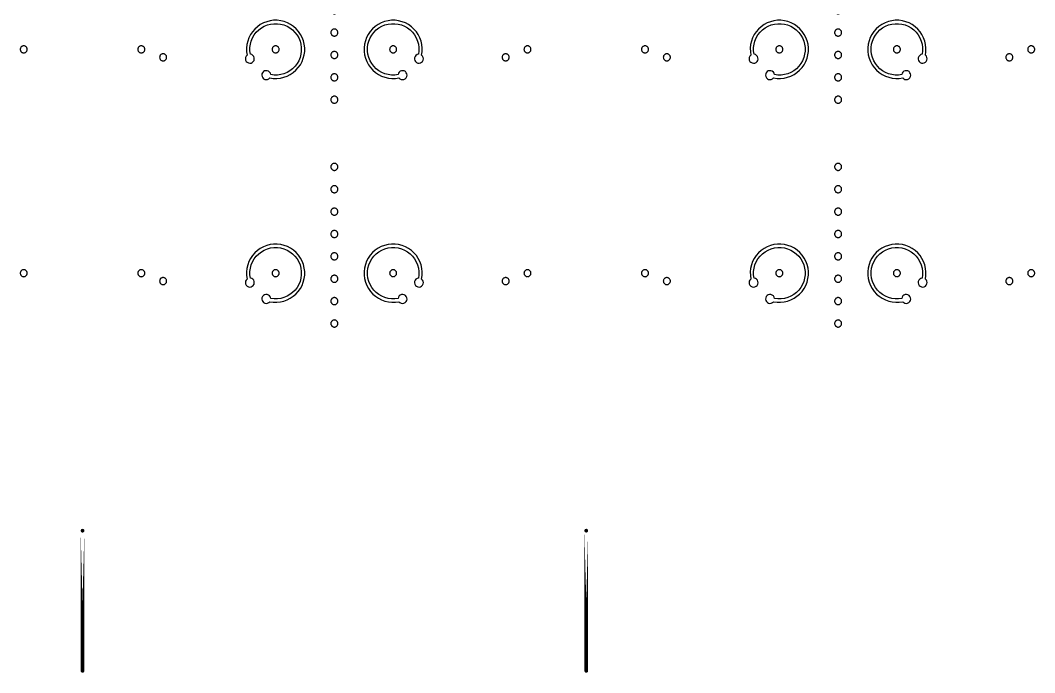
# Model space of a CAD drawing. Extents: x -100 to 100, y -100 to 100.
# Drawn here: x 9.45 to 31.15, y -64.24 to -50.28 of the extents above; entities that cross this region are included whole.
import ezdxf

# ---------------------------------------------------------------- set-up
doc = ezdxf.new("R2010")
doc.units = 0
doc.layers.get('0').update_dxf_attribs({"linetype": 'continuous'})
doc.layers.add('L9', color=7, linetype='continuous')

# ---------------------------------------------------------------- blocks, each defined once
blk = doc.blocks.new('LDI_XFL94-0512-011_L9_B1')
at = {"layer": 'L9'}
for points in [[(16.168, -53.338), (16.158, -53.339), (16.148, -53.341), (16.139, -53.344), (16.13, -53.348), (16.122, -53.354), (16.115, -53.36), (16.108, -53.368), (16.103, -53.376), (16.098, -53.384), (16.095, -53.394), (16.093, -53.403), (16.093, -53.413), (16.093, -53.423), (16.095, -53.433), (16.098, -53.442), (16.103, -53.451), (16.108, -53.459), (16.115, -53.466), (16.122, -53.473), (16.13, -53.478), (16.139, -53.482), (16.148, -53.486), (16.158, -53.488), (16.168, -53.488), (16.177, -53.488), (16.187, -53.486), (16.196, -53.482), (16.205, -53.478), (16.213, -53.473), (16.221, -53.466), (16.227, -53.459), (16.233, -53.451), (16.237, -53.442), (16.24, -53.433), (16.242, -53.423), (16.243, -53.413), (16.242, -53.403), (16.24, -53.394), (16.237, -53.384), (16.233, -53.376), (16.227, -53.368), (16.221, -53.36), (16.213, -53.354), (16.205, -53.348), (16.196, -53.344), (16.187, -53.341), (16.177, -53.339), (16.168, -53.338)], [(26.946, -53.338), (26.936, -53.339), (26.927, -53.341), (26.917, -53.344), (26.909, -53.348), (26.9, -53.354), (26.893, -53.36), (26.887, -53.368), (26.881, -53.376), (26.877, -53.384), (26.874, -53.394), (26.872, -53.403), (26.871, -53.413), (26.872, -53.423), (26.874, -53.433), (26.877, -53.442), (26.881, -53.451), (26.887, -53.459), (26.893, -53.466), (26.9, -53.473), (26.909, -53.478), (26.917, -53.482), (26.927, -53.486), (26.936, -53.488), (26.946, -53.488), (26.956, -53.488), (26.966, -53.486), (26.975, -53.482), (26.984, -53.478), (26.992, -53.473), (26.999, -53.466), (27.006, -53.459), (27.011, -53.451), (27.015, -53.442), (27.019, -53.433), (27.02, -53.423), (27.021, -53.413), (27.02, -53.403), (27.019, -53.394), (27.015, -53.384), (27.011, -53.376), (27.006, -53.368), (26.999, -53.36), (26.992, -53.354), (26.984, -53.348), (26.975, -53.344), (26.966, -53.341), (26.956, -53.339), (26.946, -53.338)], [(16.168, -53.817), (16.158, -53.818), (16.148, -53.82), (16.139, -53.823), (16.13, -53.827), (16.122, -53.833), (16.115, -53.839), (16.108, -53.847), (16.103, -53.855), (16.098, -53.864), (16.095, -53.873), (16.093, -53.882), (16.093, -53.892), (16.093, -53.902), (16.095, -53.912), (16.098, -53.921), (16.103, -53.93), (16.108, -53.938), (16.115, -53.945), (16.122, -53.952), (16.13, -53.957), (16.139, -53.962), (16.148, -53.965), (16.158, -53.967), (16.168, -53.967), (16.177, -53.967), (16.187, -53.965), (16.196, -53.962), (16.205, -53.957), (16.213, -53.952), (16.221, -53.945), (16.227, -53.938), (16.233, -53.93), (16.237, -53.921), (16.24, -53.912), (16.242, -53.902), (16.243, -53.892), (16.242, -53.882), (16.24, -53.873), (16.237, -53.864), (16.233, -53.855), (16.227, -53.847), (16.221, -53.839), (16.213, -53.833), (16.205, -53.827), (16.196, -53.823), (16.187, -53.82), (16.177, -53.818), (16.168, -53.817)], [(26.946, -53.817), (26.936, -53.818), (26.927, -53.82), (26.917, -53.823), (26.909, -53.827), (26.9, -53.833), (26.893, -53.839), (26.887, -53.847), (26.881, -53.855), (26.877, -53.864), (26.874, -53.873), (26.872, -53.882), (26.871, -53.892), (26.872, -53.902), (26.874, -53.912), (26.877, -53.921), (26.881, -53.93), (26.887, -53.938), (26.893, -53.945), (26.9, -53.952), (26.909, -53.957), (26.917, -53.962), (26.927, -53.965), (26.936, -53.967), (26.946, -53.967), (26.956, -53.967), (26.966, -53.965), (26.975, -53.962), (26.984, -53.957), (26.992, -53.952), (26.999, -53.945), (27.006, -53.938), (27.011, -53.93), (27.015, -53.921), (27.019, -53.912), (27.02, -53.902), (27.021, -53.892), (27.02, -53.882), (27.019, -53.873), (27.015, -53.864), (27.011, -53.855), (27.006, -53.847), (26.999, -53.839), (26.992, -53.833), (26.984, -53.827), (26.975, -53.823), (26.966, -53.82), (26.956, -53.818), (26.946, -53.817)], [(16.168, -54.296), (16.158, -54.297), (16.148, -54.299), (16.139, -54.302), (16.13, -54.306), (16.122, -54.312), (16.115, -54.318), (16.108, -54.326), (16.103, -54.334), (16.098, -54.343), (16.095, -54.352), (16.093, -54.361), (16.093, -54.371), (16.093, -54.381), (16.095, -54.391), (16.098, -54.4), (16.103, -54.409), (16.108, -54.417), (16.115, -54.424), (16.122, -54.431), (16.13, -54.436), (16.139, -54.441), (16.148, -54.444), (16.158, -54.446), (16.168, -54.446), (16.177, -54.446), (16.187, -54.444), (16.196, -54.441), (16.205, -54.436), (16.213, -54.431), (16.221, -54.424), (16.227, -54.417), (16.233, -54.409), (16.237, -54.4), (16.24, -54.391), (16.242, -54.381), (16.243, -54.371), (16.242, -54.361), (16.24, -54.352), (16.237, -54.343), (16.233, -54.334), (16.227, -54.326), (16.221, -54.318), (16.213, -54.312), (16.205, -54.306), (16.196, -54.302), (16.187, -54.299), (16.177, -54.297), (16.168, -54.296)], [(26.946, -54.296), (26.936, -54.297), (26.927, -54.299), (26.917, -54.302), (26.909, -54.306), (26.9, -54.312), (26.893, -54.318), (26.887, -54.326), (26.881, -54.334), (26.877, -54.343), (26.874, -54.352), (26.872, -54.361), (26.871, -54.371), (26.872, -54.381), (26.874, -54.391), (26.877, -54.4), (26.881, -54.409), (26.887, -54.417), (26.893, -54.424), (26.9, -54.431), (26.909, -54.436), (26.917, -54.441), (26.927, -54.444), (26.936, -54.446), (26.946, -54.446), (26.956, -54.446), (26.966, -54.444), (26.975, -54.441), (26.984, -54.436), (26.992, -54.431), (26.999, -54.424), (27.006, -54.417), (27.011, -54.409), (27.015, -54.4), (27.019, -54.391), (27.02, -54.381), (27.021, -54.371), (27.02, -54.361), (27.019, -54.352), (27.015, -54.343), (27.011, -54.334), (27.006, -54.326), (26.999, -54.318), (26.992, -54.312), (26.984, -54.306), (26.975, -54.302), (26.966, -54.299), (26.956, -54.297), (26.946, -54.296)], [(16.168, -54.775), (16.158, -54.776), (16.148, -54.778), (16.139, -54.781), (16.13, -54.785), (16.122, -54.791), (16.115, -54.797), (16.108, -54.805), (16.103, -54.813), (16.098, -54.822), (16.095, -54.831), (16.093, -54.841), (16.093, -54.85), (16.093, -54.86), (16.095, -54.87), (16.098, -54.879), (16.103, -54.888), (16.108, -54.896), (16.115, -54.903), (16.122, -54.91), (16.13, -54.915), (16.139, -54.92), (16.148, -54.923), (16.158, -54.925), (16.168, -54.925), (16.177, -54.925), (16.187, -54.923), (16.196, -54.92), (16.205, -54.915), (16.213, -54.91), (16.221, -54.903), (16.227, -54.896), (16.233, -54.888), (16.237, -54.879), (16.24, -54.87), (16.242, -54.86), (16.243, -54.85), (16.242, -54.841), (16.24, -54.831), (16.237, -54.822), (16.233, -54.813), (16.227, -54.805), (16.221, -54.797), (16.213, -54.791), (16.205, -54.785), (16.196, -54.781), (16.187, -54.778), (16.177, -54.776), (16.168, -54.775)], [(26.946, -54.775), (26.936, -54.776), (26.927, -54.778), (26.917, -54.781), (26.909, -54.785), (26.9, -54.791), (26.893, -54.797), (26.887, -54.805), (26.881, -54.813), (26.877, -54.822), (26.874, -54.831), (26.872, -54.841), (26.871, -54.85), (26.872, -54.86), (26.874, -54.87), (26.877, -54.879), (26.881, -54.888), (26.887, -54.896), (26.893, -54.903), (26.9, -54.91), (26.909, -54.915), (26.917, -54.92), (26.927, -54.923), (26.936, -54.925), (26.946, -54.925), (26.956, -54.925), (26.966, -54.923), (26.975, -54.92), (26.984, -54.915), (26.992, -54.91), (26.999, -54.903), (27.006, -54.896), (27.011, -54.888), (27.015, -54.879), (27.019, -54.87), (27.02, -54.86), (27.021, -54.85), (27.02, -54.841), (27.019, -54.831), (27.015, -54.822), (27.011, -54.813), (27.006, -54.805), (26.999, -54.797), (26.992, -54.791), (26.984, -54.785), (26.975, -54.781), (26.966, -54.778), (26.956, -54.776), (26.946, -54.775)], [(14.3, -55.814), (14.28, -55.835), (14.267, -55.861), (14.263, -55.89), (14.268, -55.919), (14.281, -55.945), (14.301, -55.966), (14.327, -55.98), (14.356, -55.985), (14.385, -55.982), (14.411, -55.969), (14.433, -55.95), (14.448, -55.925), (14.454, -55.896), (14.452, -55.867), (14.441, -55.84), (14.422, -55.818), (14.398, -55.802), (14.369, -55.794), (14.36, -55.723), (14.361, -55.651), (14.37, -55.579), (14.389, -55.51), (14.417, -55.444), (14.453, -55.381), (14.497, -55.324), (14.548, -55.274), (14.605, -55.23), (14.667, -55.194), (14.734, -55.167), (14.803, -55.148), (14.875, -55.139), (14.947, -55.139), (15.018, -55.148), (15.088, -55.167), (15.154, -55.195), (15.216, -55.231), (15.273, -55.274), (15.324, -55.325), (15.368, -55.382), (15.404, -55.445), (15.432, -55.511), (15.45, -55.581), (15.46, -55.652), (15.46, -55.724), (15.451, -55.795), (15.432, -55.865), (15.405, -55.931), (15.369, -55.994), (15.325, -56.051), (15.274, -56.102), (15.217, -56.146), (15.155, -56.182), (15.089, -56.21), (15.019, -56.229), (14.948, -56.238), (14.876, -56.238), (14.805, -56.229), (14.797, -56.201), (14.781, -56.177), (14.759, -56.158), (14.732, -56.147), (14.703, -56.145), (14.674, -56.151), (14.649, -56.166), (14.629, -56.188), (14.617, -56.214), (14.614, -56.243), (14.619, -56.272), (14.633, -56.298), (14.654, -56.318), (14.68, -56.331), (14.709, -56.336), (14.738, -56.332), (14.764, -56.319), (14.785, -56.299), (14.86, -56.309), (14.936, -56.311), (15.012, -56.303), (15.085, -56.286), (15.157, -56.26), (15.224, -56.226), (15.287, -56.184), (15.345, -56.135), (15.396, -56.078), (15.44, -56.017), (15.476, -55.95), (15.503, -55.879), (15.522, -55.806), (15.532, -55.731), (15.532, -55.655), (15.523, -55.579), (15.505, -55.506), (15.479, -55.435), (15.444, -55.368), (15.401, -55.305), (15.351, -55.248), (15.294, -55.198), (15.231, -55.155), (15.164, -55.12), (15.093, -55.093), (15.019, -55.076), (14.944, -55.067), (14.868, -55.067), (14.793, -55.077), (14.72, -55.096), (14.649, -55.123), (14.582, -55.159), (14.52, -55.203), (14.464, -55.254), (14.415, -55.311), (14.373, -55.374), (14.338, -55.442), (14.313, -55.513), (14.296, -55.587), (14.288, -55.663), (14.289, -55.739), (14.3, -55.814)], [(17.55, -56.299), (17.571, -56.319), (17.598, -56.332), (17.627, -56.336), (17.655, -56.331), (17.681, -56.318), (17.702, -56.298), (17.716, -56.272), (17.722, -56.243), (17.718, -56.214), (17.706, -56.188), (17.686, -56.166), (17.661, -56.151), (17.633, -56.145), (17.604, -56.147), (17.577, -56.158), (17.554, -56.177), (17.538, -56.201), (17.531, -56.229), (17.459, -56.238), (17.387, -56.238), (17.316, -56.229), (17.247, -56.21), (17.18, -56.182), (17.118, -56.146), (17.061, -56.102), (17.01, -56.051), (16.966, -55.994), (16.931, -55.931), (16.903, -55.865), (16.885, -55.795), (16.875, -55.724), (16.875, -55.652), (16.885, -55.581), (16.904, -55.511), (16.931, -55.445), (16.967, -55.382), (17.011, -55.325), (17.062, -55.274), (17.119, -55.231), (17.181, -55.195), (17.248, -55.167), (17.317, -55.148), (17.389, -55.139), (17.461, -55.139), (17.532, -55.148), (17.601, -55.167), (17.668, -55.194), (17.73, -55.23), (17.787, -55.274), (17.838, -55.324), (17.882, -55.381), (17.919, -55.444), (17.946, -55.51), (17.965, -55.579), (17.975, -55.651), (17.975, -55.723), (17.966, -55.794), (17.938, -55.802), (17.913, -55.818), (17.894, -55.84), (17.883, -55.867), (17.881, -55.896), (17.888, -55.925), (17.902, -55.95), (17.924, -55.969), (17.951, -55.982), (17.98, -55.985), (18.008, -55.98), (18.034, -55.966), (18.055, -55.945), (18.068, -55.919), (18.072, -55.89), (18.068, -55.861), (18.055, -55.835), (18.035, -55.814), (18.046, -55.739), (18.047, -55.663), (18.04, -55.587), (18.023, -55.513), (17.997, -55.442), (17.963, -55.374), (17.921, -55.311), (17.871, -55.254), (17.815, -55.203), (17.753, -55.159), (17.686, -55.123), (17.616, -55.096), (17.542, -55.077), (17.467, -55.067), (17.391, -55.067), (17.316, -55.076), (17.242, -55.093), (17.171, -55.12), (17.104, -55.155), (17.042, -55.198), (16.985, -55.248), (16.935, -55.305), (16.892, -55.368), (16.857, -55.435), (16.83, -55.506), (16.812, -55.579), (16.803, -55.655), (16.804, -55.731), (16.814, -55.806), (16.832, -55.879), (16.86, -55.95), (16.896, -56.017), (16.94, -56.078), (16.99, -56.135), (17.048, -56.184), (17.111, -56.226), (17.179, -56.26), (17.25, -56.286), (17.324, -56.303), (17.399, -56.311), (17.475, -56.309), (17.55, -56.299)], [(25.079, -55.814), (25.058, -55.835), (25.046, -55.861), (25.041, -55.89), (25.046, -55.919), (25.059, -55.945), (25.08, -55.966), (25.105, -55.98), (25.134, -55.985), (25.163, -55.982), (25.19, -55.969), (25.211, -55.95), (25.226, -55.925), (25.233, -55.896), (25.23, -55.867), (25.219, -55.84), (25.201, -55.818), (25.176, -55.802), (25.148, -55.794), (25.139, -55.723), (25.139, -55.651), (25.149, -55.579), (25.167, -55.51), (25.195, -55.444), (25.231, -55.381), (25.275, -55.324), (25.326, -55.274), (25.383, -55.23), (25.446, -55.194), (25.512, -55.167), (25.582, -55.148), (25.653, -55.139), (25.725, -55.139), (25.797, -55.148), (25.866, -55.167), (25.933, -55.195), (25.995, -55.231), (26.052, -55.274), (26.103, -55.325), (26.147, -55.382), (26.183, -55.445), (26.21, -55.511), (26.229, -55.581), (26.238, -55.652), (26.238, -55.724), (26.229, -55.795), (26.211, -55.865), (26.183, -55.931), (26.147, -55.994), (26.104, -56.051), (26.053, -56.102), (25.996, -56.146), (25.934, -56.182), (25.867, -56.21), (25.798, -56.229), (25.726, -56.238), (25.654, -56.238), (25.583, -56.229), (25.575, -56.201), (25.56, -56.177), (25.537, -56.158), (25.51, -56.147), (25.481, -56.145), (25.452, -56.151), (25.427, -56.166), (25.408, -56.188), (25.396, -56.214), (25.392, -56.243), (25.398, -56.272), (25.411, -56.298), (25.432, -56.318), (25.458, -56.331), (25.487, -56.336), (25.516, -56.332), (25.542, -56.319), (25.564, -56.299), (25.639, -56.309), (25.715, -56.311), (25.79, -56.303), (25.864, -56.286), (25.935, -56.26), (26.003, -56.226), (26.066, -56.184), (26.123, -56.135), (26.174, -56.078), (26.218, -56.017), (26.254, -55.95), (26.282, -55.879), (26.3, -55.806), (26.31, -55.731), (26.31, -55.655), (26.302, -55.579), (26.284, -55.506), (26.257, -55.435), (26.222, -55.368), (26.179, -55.305), (26.129, -55.248), (26.072, -55.198), (26.01, -55.155), (25.943, -55.12), (25.872, -55.093), (25.798, -55.076), (25.723, -55.067), (25.647, -55.067), (25.572, -55.077), (25.498, -55.096), (25.427, -55.123), (25.361, -55.159), (25.299, -55.203), (25.243, -55.254), (25.193, -55.311), (25.151, -55.374), (25.117, -55.442), (25.091, -55.513), (25.074, -55.587), (25.066, -55.663), (25.068, -55.739), (25.079, -55.814)], [(28.329, -56.299), (28.35, -56.319), (28.376, -56.332), (28.405, -56.336), (28.434, -56.331), (28.46, -56.318), (28.481, -56.298), (28.495, -56.272), (28.5, -56.243), (28.497, -56.214), (28.484, -56.188), (28.465, -56.166), (28.44, -56.151), (28.411, -56.145), (28.382, -56.147), (28.355, -56.158), (28.333, -56.177), (28.317, -56.201), (28.309, -56.229), (28.238, -56.238), (28.166, -56.238), (28.094, -56.229), (28.025, -56.21), (27.959, -56.182), (27.896, -56.146), (27.839, -56.102), (27.789, -56.051), (27.745, -55.994), (27.709, -55.931), (27.682, -55.865), (27.663, -55.795), (27.654, -55.724), (27.654, -55.652), (27.663, -55.581), (27.682, -55.511), (27.71, -55.445), (27.746, -55.382), (27.789, -55.325), (27.84, -55.274), (27.897, -55.231), (27.96, -55.195), (28.026, -55.167), (28.096, -55.148), (28.167, -55.139), (28.239, -55.139), (28.31, -55.148), (28.38, -55.167), (28.446, -55.194), (28.509, -55.23), (28.566, -55.274), (28.617, -55.324), (28.661, -55.381), (28.697, -55.444), (28.725, -55.51), (28.744, -55.579), (28.753, -55.651), (28.753, -55.723), (28.744, -55.794), (28.716, -55.802), (28.692, -55.818), (28.673, -55.84), (28.662, -55.867), (28.659, -55.896), (28.666, -55.925), (28.681, -55.95), (28.703, -55.969), (28.729, -55.982), (28.758, -55.985), (28.787, -55.98), (28.813, -55.966), (28.833, -55.945), (28.846, -55.919), (28.851, -55.89), (28.847, -55.861), (28.834, -55.835), (28.814, -55.814), (28.824, -55.739), (28.826, -55.663), (28.818, -55.587), (28.801, -55.513), (28.775, -55.442), (28.741, -55.374), (28.699, -55.311), (28.65, -55.254), (28.593, -55.203), (28.532, -55.159), (28.465, -55.123), (28.394, -55.096), (28.321, -55.077), (28.245, -55.067), (28.17, -55.067), (28.094, -55.076), (28.021, -55.093), (27.95, -55.12), (27.882, -55.155), (27.82, -55.198), (27.763, -55.248), (27.713, -55.305), (27.67, -55.368), (27.635, -55.435), (27.608, -55.506), (27.59, -55.579), (27.582, -55.655), (27.582, -55.731), (27.592, -55.806), (27.611, -55.879), (27.638, -55.95), (27.674, -56.017), (27.718, -56.078), (27.769, -56.135), (27.826, -56.184), (27.889, -56.226), (27.957, -56.26), (28.028, -56.286), (28.102, -56.303), (28.178, -56.311), (28.253, -56.309), (28.329, -56.299)], [(16.168, -55.254), (16.158, -55.255), (16.148, -55.257), (16.139, -55.26), (16.13, -55.264), (16.122, -55.27), (16.115, -55.276), (16.108, -55.284), (16.103, -55.292), (16.098, -55.301), (16.095, -55.31), (16.093, -55.32), (16.093, -55.329), (16.093, -55.339), (16.095, -55.349), (16.098, -55.358), (16.103, -55.367), (16.108, -55.375), (16.115, -55.382), (16.122, -55.389), (16.13, -55.394), (16.139, -55.399), (16.148, -55.402), (16.158, -55.404), (16.168, -55.404), (16.177, -55.404), (16.187, -55.402), (16.196, -55.399), (16.205, -55.394), (16.213, -55.389), (16.221, -55.382), (16.227, -55.375), (16.233, -55.367), (16.237, -55.358), (16.24, -55.349), (16.242, -55.339), (16.243, -55.329), (16.242, -55.32), (16.24, -55.31), (16.237, -55.301), (16.233, -55.292), (16.227, -55.284), (16.221, -55.276), (16.213, -55.27), (16.205, -55.264), (16.196, -55.26), (16.187, -55.257), (16.177, -55.255), (16.168, -55.254)], [(26.946, -55.254), (26.936, -55.255), (26.927, -55.257), (26.917, -55.26), (26.909, -55.264), (26.9, -55.27), (26.893, -55.276), (26.887, -55.284), (26.881, -55.292), (26.877, -55.301), (26.874, -55.31), (26.872, -55.32), (26.871, -55.329), (26.872, -55.339), (26.874, -55.349), (26.877, -55.358), (26.881, -55.367), (26.887, -55.375), (26.893, -55.382), (26.9, -55.389), (26.909, -55.394), (26.917, -55.399), (26.927, -55.402), (26.936, -55.404), (26.946, -55.404), (26.956, -55.404), (26.966, -55.402), (26.975, -55.399), (26.984, -55.394), (26.992, -55.389), (26.999, -55.382), (27.006, -55.375), (27.011, -55.367), (27.015, -55.358), (27.019, -55.349), (27.02, -55.339), (27.021, -55.329), (27.02, -55.32), (27.019, -55.31), (27.015, -55.301), (27.011, -55.292), (27.006, -55.284), (26.999, -55.276), (26.992, -55.27), (26.984, -55.264), (26.975, -55.26), (26.966, -55.257), (26.956, -55.255), (26.946, -55.254)], [(9.521, -55.614), (9.511, -55.614), (9.502, -55.616), (9.492, -55.619), (9.483, -55.624), (9.475, -55.629), (9.468, -55.636), (9.461, -55.643), (9.456, -55.651), (9.452, -55.66), (9.449, -55.669), (9.447, -55.679), (9.446, -55.689), (9.447, -55.698), (9.449, -55.708), (9.452, -55.717), (9.456, -55.726), (9.461, -55.734), (9.468, -55.742), (9.475, -55.748), (9.483, -55.754), (9.492, -55.758), (9.502, -55.761), (9.511, -55.763), (9.521, -55.764), (9.531, -55.763), (9.54, -55.761), (9.55, -55.758), (9.558, -55.754), (9.567, -55.748), (9.574, -55.742), (9.58, -55.734), (9.586, -55.726), (9.59, -55.717), (9.593, -55.708), (9.595, -55.698), (9.596, -55.689), (9.595, -55.679), (9.593, -55.669), (9.59, -55.66), (9.586, -55.651), (9.58, -55.643), (9.574, -55.636), (9.567, -55.629), (9.558, -55.624), (9.55, -55.619), (9.54, -55.616), (9.531, -55.614), (9.521, -55.614)], [(12.036, -55.614), (12.026, -55.614), (12.017, -55.616), (12.007, -55.619), (11.998, -55.624), (11.99, -55.629), (11.983, -55.636), (11.976, -55.643), (11.971, -55.651), (11.967, -55.66), (11.963, -55.669), (11.962, -55.679), (11.961, -55.689), (11.962, -55.698), (11.963, -55.708), (11.967, -55.717), (11.971, -55.726), (11.976, -55.734), (11.983, -55.742), (11.99, -55.748), (11.998, -55.754), (12.007, -55.758), (12.017, -55.761), (12.026, -55.763), (12.036, -55.764), (12.046, -55.763), (12.055, -55.761), (12.065, -55.758), (12.073, -55.754), (12.082, -55.748), (12.089, -55.742), (12.095, -55.734), (12.101, -55.726), (12.105, -55.717), (12.108, -55.708), (12.11, -55.698), (12.111, -55.689), (12.11, -55.679), (12.108, -55.669), (12.105, -55.66), (12.101, -55.651), (12.095, -55.643), (12.089, -55.636), (12.082, -55.629), (12.073, -55.624), (12.065, -55.619), (12.055, -55.616), (12.046, -55.614), (12.036, -55.614)], [(12.503, -55.784), (12.493, -55.784), (12.484, -55.786), (12.474, -55.789), (12.465, -55.794), (12.457, -55.799), (12.45, -55.806), (12.443, -55.813), (12.438, -55.821), (12.434, -55.83), (12.431, -55.839), (12.429, -55.849), (12.428, -55.859), (12.429, -55.868), (12.431, -55.878), (12.434, -55.887), (12.438, -55.896), (12.443, -55.904), (12.45, -55.912), (12.457, -55.918), (12.465, -55.924), (12.474, -55.928), (12.484, -55.931), (12.493, -55.933), (12.503, -55.934), (12.513, -55.933), (12.522, -55.931), (12.532, -55.928), (12.54, -55.924), (12.549, -55.918), (12.556, -55.912), (12.562, -55.904), (12.568, -55.896), (12.572, -55.887), (12.575, -55.878), (12.577, -55.868), (12.578, -55.859), (12.577, -55.849), (12.575, -55.839), (12.572, -55.83), (12.568, -55.821), (12.562, -55.813), (12.556, -55.806), (12.549, -55.799), (12.54, -55.794), (12.532, -55.789), (12.522, -55.786), (12.513, -55.784), (12.503, -55.784)], [(14.91, -55.614), (14.9, -55.614), (14.891, -55.616), (14.881, -55.619), (14.873, -55.624), (14.865, -55.629), (14.857, -55.636), (14.851, -55.643), (14.845, -55.651), (14.841, -55.66), (14.838, -55.669), (14.836, -55.679), (14.835, -55.689), (14.836, -55.698), (14.838, -55.708), (14.841, -55.717), (14.845, -55.726), (14.851, -55.734), (14.857, -55.742), (14.865, -55.748), (14.873, -55.754), (14.881, -55.758), (14.891, -55.761), (14.9, -55.763), (14.91, -55.764), (14.92, -55.763), (14.93, -55.761), (14.939, -55.758), (14.948, -55.754), (14.956, -55.748), (14.963, -55.742), (14.97, -55.734), (14.975, -55.726), (14.979, -55.717), (14.983, -55.708), (14.985, -55.698), (14.985, -55.689), (14.985, -55.679), (14.983, -55.669), (14.979, -55.66), (14.975, -55.651), (14.97, -55.643), (14.963, -55.636), (14.956, -55.629), (14.948, -55.624), (14.939, -55.619), (14.93, -55.616), (14.92, -55.614), (14.91, -55.614)], [(16.168, -55.733), (16.158, -55.734), (16.148, -55.736), (16.139, -55.739), (16.13, -55.743), (16.122, -55.749), (16.115, -55.755), (16.108, -55.763), (16.103, -55.771), (16.098, -55.78), (16.095, -55.789), (16.093, -55.799), (16.093, -55.808), (16.093, -55.818), (16.095, -55.828), (16.098, -55.837), (16.103, -55.846), (16.108, -55.854), (16.115, -55.861), (16.122, -55.868), (16.13, -55.873), (16.139, -55.878), (16.148, -55.881), (16.158, -55.883), (16.168, -55.883), (16.177, -55.883), (16.187, -55.881), (16.196, -55.878), (16.205, -55.873), (16.213, -55.868), (16.221, -55.861), (16.227, -55.854), (16.233, -55.846), (16.237, -55.837), (16.24, -55.828), (16.242, -55.818), (16.243, -55.808), (16.242, -55.799), (16.24, -55.789), (16.237, -55.78), (16.233, -55.771), (16.227, -55.763), (16.221, -55.755), (16.213, -55.749), (16.205, -55.743), (16.196, -55.739), (16.187, -55.736), (16.177, -55.734), (16.168, -55.733)], [(17.425, -55.614), (17.415, -55.614), (17.406, -55.616), (17.396, -55.619), (17.388, -55.624), (17.379, -55.629), (17.372, -55.636), (17.366, -55.643), (17.36, -55.651), (17.356, -55.66), (17.353, -55.669), (17.351, -55.679), (17.35, -55.689), (17.351, -55.698), (17.353, -55.708), (17.356, -55.717), (17.36, -55.726), (17.366, -55.734), (17.372, -55.742), (17.379, -55.748), (17.388, -55.754), (17.396, -55.758), (17.406, -55.761), (17.415, -55.763), (17.425, -55.764), (17.435, -55.763), (17.445, -55.761), (17.454, -55.758), (17.463, -55.754), (17.471, -55.748), (17.478, -55.742), (17.485, -55.734), (17.49, -55.726), (17.494, -55.717), (17.498, -55.708), (17.5, -55.698), (17.5, -55.689), (17.5, -55.679), (17.498, -55.669), (17.494, -55.66), (17.49, -55.651), (17.485, -55.643), (17.478, -55.636), (17.471, -55.629), (17.463, -55.624), (17.454, -55.619), (17.445, -55.616), (17.435, -55.614), (17.425, -55.614)], [(19.832, -55.784), (19.823, -55.784), (19.813, -55.786), (19.804, -55.789), (19.795, -55.794), (19.787, -55.799), (19.779, -55.806), (19.773, -55.813), (19.767, -55.821), (19.763, -55.83), (19.76, -55.839), (19.758, -55.849), (19.757, -55.859), (19.758, -55.868), (19.76, -55.878), (19.763, -55.887), (19.767, -55.896), (19.773, -55.904), (19.779, -55.912), (19.787, -55.918), (19.795, -55.924), (19.804, -55.928), (19.813, -55.931), (19.823, -55.933), (19.832, -55.934), (19.842, -55.933), (19.852, -55.931), (19.861, -55.928), (19.87, -55.924), (19.878, -55.918), (19.885, -55.912), (19.892, -55.904), (19.897, -55.896), (19.902, -55.887), (19.905, -55.878), (19.907, -55.868), (19.907, -55.859), (19.907, -55.849), (19.905, -55.839), (19.902, -55.83), (19.897, -55.821), (19.892, -55.813), (19.885, -55.806), (19.878, -55.799), (19.87, -55.794), (19.861, -55.789), (19.852, -55.786), (19.842, -55.784), (19.832, -55.784)], [(20.299, -55.614), (20.29, -55.614), (20.28, -55.616), (20.271, -55.619), (20.262, -55.624), (20.254, -55.629), (20.246, -55.636), (20.24, -55.643), (20.234, -55.651), (20.23, -55.66), (20.227, -55.669), (20.225, -55.679), (20.224, -55.689), (20.225, -55.698), (20.227, -55.708), (20.23, -55.717), (20.234, -55.726), (20.24, -55.734), (20.246, -55.742), (20.254, -55.748), (20.262, -55.754), (20.271, -55.758), (20.28, -55.761), (20.29, -55.763), (20.299, -55.764), (20.309, -55.763), (20.319, -55.761), (20.328, -55.758), (20.337, -55.754), (20.345, -55.748), (20.352, -55.742), (20.359, -55.734), (20.364, -55.726), (20.369, -55.717), (20.372, -55.708), (20.374, -55.698), (20.374, -55.689), (20.374, -55.679), (20.372, -55.669), (20.369, -55.66), (20.364, -55.651), (20.359, -55.643), (20.352, -55.636), (20.345, -55.629), (20.337, -55.624), (20.328, -55.619), (20.319, -55.616), (20.309, -55.614), (20.299, -55.614)], [(22.814, -55.614), (22.805, -55.614), (22.795, -55.616), (22.786, -55.619), (22.777, -55.624), (22.769, -55.629), (22.761, -55.636), (22.755, -55.643), (22.749, -55.651), (22.745, -55.66), (22.742, -55.669), (22.74, -55.679), (22.739, -55.689), (22.74, -55.698), (22.742, -55.708), (22.745, -55.717), (22.749, -55.726), (22.755, -55.734), (22.761, -55.742), (22.769, -55.748), (22.777, -55.754), (22.786, -55.758), (22.795, -55.761), (22.805, -55.763), (22.814, -55.764), (22.824, -55.763), (22.834, -55.761), (22.843, -55.758), (22.852, -55.754), (22.86, -55.748), (22.867, -55.742), (22.874, -55.734), (22.879, -55.726), (22.884, -55.717), (22.887, -55.708), (22.889, -55.698), (22.889, -55.689), (22.889, -55.679), (22.887, -55.669), (22.884, -55.66), (22.879, -55.651), (22.874, -55.643), (22.867, -55.636), (22.86, -55.629), (22.852, -55.624), (22.843, -55.619), (22.834, -55.616), (22.824, -55.614), (22.814, -55.614)], [(23.281, -55.784), (23.272, -55.784), (23.262, -55.786), (23.253, -55.789), (23.244, -55.794), (23.236, -55.799), (23.228, -55.806), (23.222, -55.813), (23.216, -55.821), (23.212, -55.83), (23.209, -55.839), (23.207, -55.849), (23.206, -55.859), (23.207, -55.868), (23.209, -55.878), (23.212, -55.887), (23.216, -55.896), (23.222, -55.904), (23.228, -55.912), (23.236, -55.918), (23.244, -55.924), (23.253, -55.928), (23.262, -55.931), (23.272, -55.933), (23.281, -55.934), (23.291, -55.933), (23.301, -55.931), (23.31, -55.928), (23.319, -55.924), (23.327, -55.918), (23.334, -55.912), (23.341, -55.904), (23.346, -55.896), (23.351, -55.887), (23.354, -55.878), (23.356, -55.868), (23.356, -55.859), (23.356, -55.849), (23.354, -55.839), (23.351, -55.83), (23.346, -55.821), (23.341, -55.813), (23.334, -55.806), (23.327, -55.799), (23.319, -55.794), (23.31, -55.789), (23.301, -55.786), (23.291, -55.784), (23.281, -55.784)], [(25.689, -55.614), (25.679, -55.614), (25.669, -55.616), (25.66, -55.619), (25.651, -55.624), (25.643, -55.629), (25.636, -55.636), (25.629, -55.643), (25.624, -55.651), (25.619, -55.66), (25.616, -55.669), (25.614, -55.679), (25.614, -55.689), (25.614, -55.698), (25.616, -55.708), (25.619, -55.717), (25.624, -55.726), (25.629, -55.734), (25.636, -55.742), (25.643, -55.748), (25.651, -55.754), (25.66, -55.758), (25.669, -55.761), (25.679, -55.763), (25.689, -55.764), (25.698, -55.763), (25.708, -55.761), (25.717, -55.758), (25.726, -55.754), (25.734, -55.748), (25.742, -55.742), (25.748, -55.734), (25.754, -55.726), (25.758, -55.717), (25.761, -55.708), (25.763, -55.698), (25.764, -55.689), (25.763, -55.679), (25.761, -55.669), (25.758, -55.66), (25.754, -55.651), (25.748, -55.643), (25.742, -55.636), (25.734, -55.629), (25.726, -55.624), (25.717, -55.619), (25.708, -55.616), (25.698, -55.614), (25.689, -55.614)], [(26.946, -55.733), (26.936, -55.734), (26.927, -55.736), (26.917, -55.739), (26.909, -55.743), (26.9, -55.749), (26.893, -55.755), (26.887, -55.763), (26.881, -55.771), (26.877, -55.78), (26.874, -55.789), (26.872, -55.799), (26.871, -55.808), (26.872, -55.818), (26.874, -55.828), (26.877, -55.837), (26.881, -55.846), (26.887, -55.854), (26.893, -55.861), (26.9, -55.868), (26.909, -55.873), (26.917, -55.878), (26.927, -55.881), (26.936, -55.883), (26.946, -55.883), (26.956, -55.883), (26.966, -55.881), (26.975, -55.878), (26.984, -55.873), (26.992, -55.868), (26.999, -55.861), (27.006, -55.854), (27.011, -55.846), (27.015, -55.837), (27.019, -55.828), (27.02, -55.818), (27.021, -55.808), (27.02, -55.799), (27.019, -55.789), (27.015, -55.78), (27.011, -55.771), (27.006, -55.763), (26.999, -55.755), (26.992, -55.749), (26.984, -55.743), (26.975, -55.739), (26.966, -55.736), (26.956, -55.734), (26.946, -55.733)], [(28.204, -55.614), (28.194, -55.614), (28.184, -55.616), (28.175, -55.619), (28.166, -55.624), (28.158, -55.629), (28.151, -55.636), (28.144, -55.643), (28.139, -55.651), (28.134, -55.66), (28.131, -55.669), (28.129, -55.679), (28.129, -55.689), (28.129, -55.698), (28.131, -55.708), (28.134, -55.717), (28.139, -55.726), (28.144, -55.734), (28.151, -55.742), (28.158, -55.748), (28.166, -55.754), (28.175, -55.758), (28.184, -55.761), (28.194, -55.763), (28.204, -55.764), (28.213, -55.763), (28.223, -55.761), (28.232, -55.758), (28.241, -55.754), (28.249, -55.748), (28.257, -55.742), (28.263, -55.734), (28.269, -55.726), (28.273, -55.717), (28.276, -55.708), (28.278, -55.698), (28.279, -55.689), (28.278, -55.679), (28.276, -55.669), (28.273, -55.66), (28.269, -55.651), (28.263, -55.643), (28.257, -55.636), (28.249, -55.629), (28.241, -55.624), (28.232, -55.619), (28.223, -55.616), (28.213, -55.614), (28.204, -55.614)], [(30.611, -55.784), (30.601, -55.784), (30.591, -55.786), (30.582, -55.789), (30.573, -55.794), (30.565, -55.799), (30.558, -55.806), (30.551, -55.813), (30.546, -55.821), (30.542, -55.83), (30.538, -55.839), (30.536, -55.849), (30.536, -55.859), (30.536, -55.868), (30.538, -55.878), (30.542, -55.887), (30.546, -55.896), (30.551, -55.904), (30.558, -55.912), (30.565, -55.918), (30.573, -55.924), (30.582, -55.928), (30.591, -55.931), (30.601, -55.933), (30.611, -55.934), (30.621, -55.933), (30.63, -55.931), (30.64, -55.928), (30.648, -55.924), (30.656, -55.918), (30.664, -55.912), (30.67, -55.904), (30.676, -55.896), (30.68, -55.887), (30.683, -55.878), (30.685, -55.868), (30.686, -55.859), (30.685, -55.849), (30.683, -55.839), (30.68, -55.83), (30.676, -55.821), (30.67, -55.813), (30.664, -55.806), (30.656, -55.799), (30.648, -55.794), (30.64, -55.789), (30.63, -55.786), (30.621, -55.784), (30.611, -55.784)], [(31.078, -55.614), (31.068, -55.614), (31.058, -55.616), (31.049, -55.619), (31.04, -55.624), (31.032, -55.629), (31.025, -55.636), (31.018, -55.643), (31.013, -55.651), (31.009, -55.66), (31.005, -55.669), (31.003, -55.679), (31.003, -55.689), (31.003, -55.698), (31.005, -55.708), (31.009, -55.717), (31.013, -55.726), (31.018, -55.734), (31.025, -55.742), (31.032, -55.748), (31.04, -55.754), (31.049, -55.758), (31.058, -55.761), (31.068, -55.763), (31.078, -55.764), (31.088, -55.763), (31.097, -55.761), (31.107, -55.758), (31.115, -55.754), (31.124, -55.748), (31.131, -55.742), (31.137, -55.734), (31.143, -55.726), (31.147, -55.717), (31.15, -55.708), (31.152, -55.698), (31.153, -55.689), (31.152, -55.679), (31.15, -55.669), (31.147, -55.66), (31.143, -55.651), (31.137, -55.643), (31.131, -55.636), (31.124, -55.629), (31.115, -55.624), (31.107, -55.619), (31.097, -55.616), (31.088, -55.614), (31.078, -55.614)], [(16.168, -56.212), (16.158, -56.213), (16.148, -56.215), (16.139, -56.218), (16.13, -56.222), (16.122, -56.228), (16.115, -56.234), (16.108, -56.242), (16.103, -56.25), (16.098, -56.259), (16.095, -56.268), (16.093, -56.278), (16.093, -56.287), (16.093, -56.297), (16.095, -56.307), (16.098, -56.316), (16.103, -56.325), (16.108, -56.333), (16.115, -56.34), (16.122, -56.347), (16.13, -56.352), (16.139, -56.357), (16.148, -56.36), (16.158, -56.362), (16.168, -56.362), (16.177, -56.362), (16.187, -56.36), (16.196, -56.357), (16.205, -56.352), (16.213, -56.347), (16.221, -56.34), (16.227, -56.333), (16.233, -56.325), (16.237, -56.316), (16.24, -56.307), (16.242, -56.297), (16.243, -56.287), (16.242, -56.278), (16.24, -56.268), (16.237, -56.259), (16.233, -56.25), (16.227, -56.242), (16.221, -56.234), (16.213, -56.228), (16.205, -56.222), (16.196, -56.218), (16.187, -56.215), (16.177, -56.213), (16.168, -56.212)], [(26.946, -56.212), (26.936, -56.213), (26.927, -56.215), (26.917, -56.218), (26.909, -56.222), (26.9, -56.228), (26.893, -56.234), (26.887, -56.242), (26.881, -56.25), (26.877, -56.259), (26.874, -56.268), (26.872, -56.278), (26.871, -56.287), (26.872, -56.297), (26.874, -56.307), (26.877, -56.316), (26.881, -56.325), (26.887, -56.333), (26.893, -56.34), (26.9, -56.347), (26.909, -56.352), (26.917, -56.357), (26.927, -56.36), (26.936, -56.362), (26.946, -56.362), (26.956, -56.362), (26.966, -56.36), (26.975, -56.357), (26.984, -56.352), (26.992, -56.347), (26.999, -56.34), (27.006, -56.333), (27.011, -56.325), (27.015, -56.316), (27.019, -56.307), (27.02, -56.297), (27.021, -56.287), (27.02, -56.278), (27.019, -56.268), (27.015, -56.259), (27.011, -56.25), (27.006, -56.242), (26.999, -56.234), (26.992, -56.228), (26.984, -56.222), (26.975, -56.218), (26.966, -56.215), (26.956, -56.213), (26.946, -56.212)], [(16.168, -56.691), (16.158, -56.692), (16.148, -56.694), (16.139, -56.697), (16.13, -56.702), (16.122, -56.707), (16.115, -56.713), (16.108, -56.721), (16.103, -56.729), (16.098, -56.738), (16.095, -56.747), (16.093, -56.757), (16.093, -56.766), (16.093, -56.776), (16.095, -56.786), (16.098, -56.795), (16.103, -56.804), (16.108, -56.812), (16.115, -56.82), (16.122, -56.826), (16.13, -56.831), (16.139, -56.836), (16.148, -56.839), (16.158, -56.841), (16.168, -56.841), (16.177, -56.841), (16.187, -56.839), (16.196, -56.836), (16.205, -56.831), (16.213, -56.826), (16.221, -56.82), (16.227, -56.812), (16.233, -56.804), (16.237, -56.795), (16.24, -56.786), (16.242, -56.776), (16.243, -56.766), (16.242, -56.757), (16.24, -56.747), (16.237, -56.738), (16.233, -56.729), (16.227, -56.721), (16.221, -56.713), (16.213, -56.707), (16.205, -56.702), (16.196, -56.697), (16.187, -56.694), (16.177, -56.692), (16.168, -56.691)], [(26.946, -56.691), (26.936, -56.692), (26.927, -56.694), (26.917, -56.697), (26.909, -56.702), (26.9, -56.707), (26.893, -56.713), (26.887, -56.721), (26.881, -56.729), (26.877, -56.738), (26.874, -56.747), (26.872, -56.757), (26.871, -56.766), (26.872, -56.776), (26.874, -56.786), (26.877, -56.795), (26.881, -56.804), (26.887, -56.812), (26.893, -56.82), (26.9, -56.826), (26.909, -56.831), (26.917, -56.836), (26.927, -56.839), (26.936, -56.841), (26.946, -56.841), (26.956, -56.841), (26.966, -56.839), (26.975, -56.836), (26.984, -56.831), (26.992, -56.826), (26.999, -56.82), (27.006, -56.812), (27.011, -56.804), (27.015, -56.795), (27.019, -56.786), (27.02, -56.776), (27.021, -56.766), (27.02, -56.757), (27.019, -56.747), (27.015, -56.738), (27.011, -56.729), (27.006, -56.721), (26.999, -56.713), (26.992, -56.707), (26.984, -56.702), (26.975, -56.697), (26.966, -56.694), (26.956, -56.692), (26.946, -56.691)]]:
    blk.add_lwpolyline(points, close=True, dxfattribs=at)
blk = doc.blocks.new('cutlineendpoint')
at = {"const_width": 0.04}
blk.add_lwpolyline([(-0.02, 0, 1), (0.02, 0, 1)], format="xyb", close=True, dxfattribs=at)

msp = doc.modelspace()

# ---------------------------------------------------------------- linework, layer by layer
at = {"layer": 'L9', "const_width": 0.08}
for points in [[(10.778, -61.2), (10.778, -64.2)], [(21.557, -61.2), (21.557, -64.2)]]:
    msp.add_lwpolyline(points, close=True, dxfattribs=at)

# ---------------------------------------------------------------- block references
at = {"layer": 'L9'}
for name, p in [('LDI_XFL94-0512-011_L9_B1', (0, 4.79)), ('LDI_XFL94-0512-011_L9_B1', (0, 0)), ('cutlineendpoint', (10.778, -61.2)), ('cutlineendpoint', (21.557, -61.2)), ('cutlineendpoint', (10.778, -64.2)), ('cutlineendpoint', (21.557, -64.2))]:
    msp.add_blockref(name, p, dxfattribs=at)

doc.saveas('drawing.dxf')
